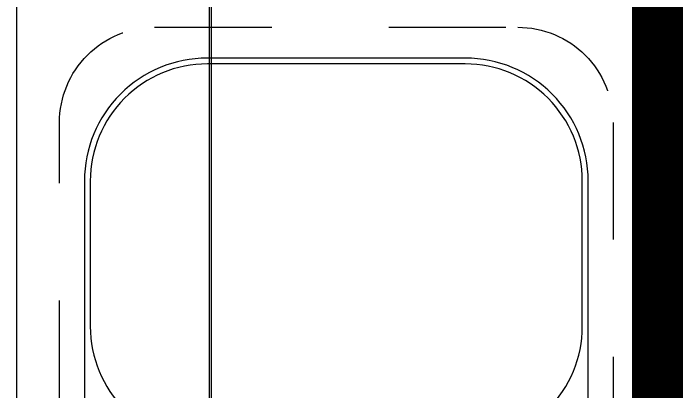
# Model space of a CAD drawing. Header units: metres. Extents: x 116 to 391, y -213 to 56.
# Drawn here: x 323.465 to 324.032, y -125.13 to -124.807 of the extents above; entities that cross this region are included whole.
import ezdxf

# ---------------------------------------------------------------- set-up
doc = ezdxf.new("R2010")
doc.units = ezdxf.units.M
doc.linetypes.add('AR-157$0$HIDDEN2', pattern=[0.1875, 0.125, -0.0625])
doc.layers.add('A-PISO', color=30, linetype='Continuous')
doc.layers.add('AR-157$0$A-MUEBLES FIJOS', color=8, linetype='Continuous')

# ---------------------------------------------------------------- blocks, each defined once
blk = doc.blocks.new('AR-157$0$503-3D')
at = {"color": 8, "linetype": 'AR-157$0$HIDDEN2', "ltscale": 0.5}
blk.add_lwpolyline([(32.6, 49.24), (5.026, 49.24), (0.461, 54.63), (-32.6, 54.63), (-40.73, 46.5), (-40.73, 10.08, 0.414214), (-32.6, 1.95), (32.6, 1.95, 0.414214), (40.73, 10.08), (40.73, 41.11, 0.414214)], format="xyb", close=True, dxfattribs=at)
at = {"color": 0}
for points in [[(-25.6, 52.5), (-10.05, 52.5, -0.246241), (0.231, 47.11), (15.18, 47.11), (27.6, 47.11, -0.414214), (38.1, 36.61), (38.1, 14.58, -0.414214), (27.6, 4.08), (-10.05, 4.08), (-25.6, 4.08, -0.414214), (-38.1, 16.58), (-38.1, 40, -0.414214)], [(15.18, 46.61), (27.6, 46.61, -0.414214), (37.6, 36.61), (37.6, 14.58, -0.414214), (27.6, 4.58), (15.18, 4.58, -0.414214), (5.18, 14.58), (5.18, 36.61, -0.414214)]]:
    blk.add_lwpolyline(points, format="xyb", close=True, dxfattribs=at)
blk = doc.blocks.new('AR-157$0$503')
at = {"color": 0, "xscale": -0.01, "yscale": 0.01, "zscale": 0.01}
blk.add_blockref('AR-157$0$503-3D', (0.03565, -0.3), dxfattribs=at)

msp = doc.modelspace()

# ---------------------------------------------------------------- linework, layer by layer
at = {"layer": 'A-PISO', "const_width": 0.05}
msp.add_lwpolyline([(323.3488, -122.72288), (323.3488, -122.84456), (324.0188, -122.84456), (324.0188, -123.84455), (324.0188, -123.84455), (324.0188, -125.84455), (324.0188, -125.84455), (324.0188, -126.99455), (323.16764, -126.99455), (323.16764, -127.11559)], dxfattribs=at)
at = {"layer": 'A-PISO'}
for points in [[(323.03666, -124.25787), (323.63265, -124.25787), (323.63265, -125.45187), (323.03666, -125.45187)], [(323.63465, -124.25787), (324.0682, -124.25787), (324.0682, -125.45187), (323.63465, -125.45187)]]:
    msp.add_lwpolyline(points, close=True, dxfattribs=at)
msp.add_circle((327.37054, -149.16387), 63.45506, dxfattribs=at)
at = {"layer": 'AR-157$0$A-MUEBLES FIJOS'}
msp.add_lwpolyline([(324.0682, -122.79453), (323.46825, -122.79453), (323.46825, -126.04427), (324.0682, -126.04427)], close=True, dxfattribs=at)

# ---------------------------------------------------------------- block references
at = {"layer": 'AR-157$0$A-MUEBLES FIJOS', "xscale": 0.9999206197906486, "yscale": 0.9999206197906486, "zscale": 0.9999206197906486, "rotation": 270}
msp.add_blockref('AR-157$0$503', (323.78532, -125.19014), dxfattribs=at)

doc.saveas('drawing.dxf')
